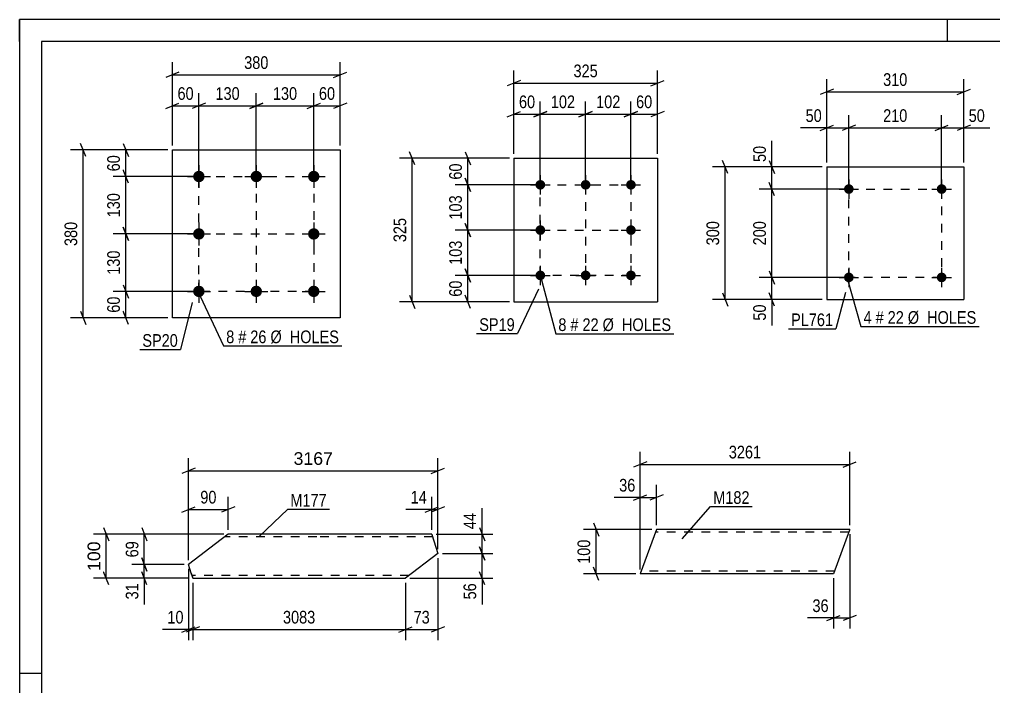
# Model space of a CAD drawing. Header units: millimetres. Extents: x 0 to 420, y 0 to 297.
# Drawn here: x 0 to 220.4, y 146 to 297 of the extents above; entities that cross this region are included whole.
import ezdxf

# ---------------------------------------------------------------- set-up
doc = ezdxf.new("R2010")
doc.units = ezdxf.units.MM
doc.linetypes.add('DXK_LINE_DOT2', pattern=[3.9198, 1.9599, -1.9599])
doc.styles.add('Arial', font='ARIAL.TTF', dxfattribs={"height": 0.2})
doc.styles.add('Arial Narrow', font='ARIALN.TTF', dxfattribs={"height": 0.2})

# ---------------------------------------------------------------- blocks, each defined once
blk = doc.blocks.new('Unknown-717263290-1115')
at = {"color": 5, "linetype": 'Continuous'}
for p, q in [((420, 297), (0, 297)), ((0, 297), (0, 0)), ((0, 292), (0, 297)), ((210, 292), (210, 297)), ((415, 292), (5, 292)), ((5, 292), (5, 5)), ((5, 149), (0, 149))]:
    blk.add_line(p, q, dxfattribs=at)
blk = doc.blocks.new('Part-717263290-9534 - 9533')
at = {"color": 2, "linetype": 'Continuous'}
for p, q in [((144.12, 181.54), (140.48, 171.54)), ((164.12, 181.54), (144.12, 181.54)), ((187.86, 181.54), (164.22, 181.54)), ((187.83, 181.45), (184.22, 171.54)), ((187.86, 181.54), (187.83, 181.45)), ((164.12, 171.54), (140.48, 171.54)), ((184.22, 171.54), (164.22, 171.54))]:
    blk.add_line(p, q, dxfattribs=at)
at = {"color": 7, "linetype": 'DXK_LINE_DOT2'}
for p, q in [((164.12, 180.94), (143.9, 180.94)), ((187.64, 180.94), (164.22, 180.94)), ((140.7, 172.14), (140.71, 172.18)), ((164.12, 172.14), (140.7, 172.14)), ((184.44, 172.14), (164.22, 172.14)), ((184.44, 172.14), (184.45, 172.18))]:
    blk.add_line(p, q, dxfattribs=at)
blk = doc.blocks.new('Part-717263290-9548 - 9547')
at = {"color": 2, "linetype": 'Continuous'}
for p, q in [((45.67, 179.32), (38.25, 173.66)), ((47.25, 180.52), (45.67, 179.32)), ((67.25, 180.52), (47.25, 180.52)), ((93.32, 180.52), (67.35, 180.52)), ((93.32, 180.52), (93.34, 180.43)), ((93.34, 180.43), (94.69, 176.11)), ((94.69, 176.11), (87.35, 170.52)), ((38.86, 171.72), (38.25, 173.66)), ((39.2, 170.61), (38.86, 171.72)), ((39.23, 170.52), (39.2, 170.61)), ((39.23, 170.52), (67.25, 170.52)), ((67.35, 170.52), (87.35, 170.52))]:
    blk.add_line(p, q, dxfattribs=at)
at = {"color": 7, "linetype": 'DXK_LINE_DOT2'}
for p, q in [((47.25, 180.52), (46.27, 179.78)), ((67.25, 179.92), (46.46, 179.92)), ((93.5, 179.92), (67.35, 179.92)), ((38.86, 171.72), (39.12, 170.87)), ((67.25, 171.12), (39.05, 171.12)), ((88.13, 171.12), (67.35, 171.12))]:
    blk.add_line(p, q, dxfattribs=at)
blk = doc.blocks.new('Part-717263290-9570 - 9569')
at = {"color": 2, "linetype": 'Continuous'}
for p, q in [((111.86, 265.58), (111.86, 233.08)), ((111.86, 265.58), (144.36, 265.58)), ((144.36, 265.58), (144.36, 233.08)), ((111.86, 233.08), (144.36, 233.08))]:
    blk.add_line(p, q, dxfattribs=at)
blk = doc.blocks.new('Bolt-717263290-9571 - 9569')
at = {"linetype": 'Continuous'}
for points in [[(117.86, 260.68, -1), (117.86, 258.48, -1)], [(128.11, 260.68, -1), (128.11, 258.48, -1)], [(138.36, 260.68, -1), (138.36, 258.48, -1)], [(117.86, 250.43, -1), (117.86, 248.23, -1)], [(138.36, 250.43, -1), (138.36, 248.23, -1)], [(117.86, 240.18, -1), (117.86, 237.98, -1)], [(128.11, 240.18, -1), (128.11, 237.98, -1)], [(138.36, 240.18, -1), (138.36, 237.98, -1)]]:
    blk.add_hatch(color=1, dxfattribs=at).paths.add_polyline_path(points)
at = {"color": 1, "linetype": 'Continuous'}
for p, q in [((117.86, 261.78), (117.86, 257.38)), ((128.11, 261.78), (128.11, 257.38)), ((138.36, 261.78), (138.36, 257.38)), ((115.66, 259.58), (120.06, 259.58)), ((125.91, 259.58), (130.31, 259.58)), ((136.16, 259.58), (140.56, 259.58)), ((117.86, 251.53), (117.86, 247.13)), ((138.36, 251.53), (138.36, 247.13)), ((115.66, 249.33), (120.06, 249.33)), ((136.16, 249.33), (140.56, 249.33)), ((117.86, 241.28), (117.86, 236.88)), ((128.11, 241.28), (128.11, 236.88)), ((138.36, 241.28), (138.36, 236.88)), ((115.66, 239.08), (120.06, 239.08)), ((125.91, 239.08), (130.31, 239.08)), ((136.16, 239.08), (140.56, 239.08))]:
    blk.add_line(p, q, dxfattribs=at)
blk = doc.blocks.new('Bolt-717263290-9634 - 9632')
at = {"linetype": 'Continuous'}
for points in [[(40.59, 262.76, -1), (40.59, 260.16, -1)], [(53.59, 262.76, -1), (53.59, 260.16, -1)], [(66.59, 262.76, -1), (66.59, 260.16, -1)], [(40.59, 249.76, -1), (40.59, 247.16, -1)], [(66.59, 249.76, -1), (66.59, 247.16, -1)], [(40.59, 236.76, -1), (40.59, 234.16, -1)], [(53.59, 236.76, -1), (53.59, 234.16, -1)], [(66.59, 236.76, -1), (66.59, 234.16, -1)]]:
    blk.add_hatch(color=1, dxfattribs=at).paths.add_polyline_path(points)
at = {"color": 1, "linetype": 'Continuous'}
for p, q in [((40.59, 264.06), (40.59, 258.86)), ((53.59, 264.06), (53.59, 258.86)), ((66.59, 264.06), (66.59, 258.86)), ((37.99, 261.46), (43.19, 261.46)), ((50.99, 261.46), (56.19, 261.46)), ((63.99, 261.46), (69.19, 261.46)), ((40.59, 251.06), (40.59, 245.86)), ((66.59, 251.06), (66.59, 245.86)), ((37.99, 248.46), (43.19, 248.46)), ((63.99, 248.46), (69.19, 248.46)), ((40.59, 238.06), (40.59, 232.86)), ((53.59, 238.06), (53.59, 232.86)), ((66.59, 238.06), (66.59, 232.86)), ((37.99, 235.46), (43.19, 235.46)), ((50.99, 235.46), (56.19, 235.46)), ((63.99, 235.46), (69.19, 235.46))]:
    blk.add_line(p, q, dxfattribs=at)
blk = doc.blocks.new('Part-717263290-9633 - 9632')
at = {"color": 2, "linetype": 'Continuous'}
for p, q in [((34.59, 229.46), (34.59, 267.46)), ((34.59, 267.46), (72.59, 267.46)), ((72.59, 267.46), (72.59, 229.46)), ((72.59, 229.46), (34.59, 229.46))]:
    blk.add_line(p, q, dxfattribs=at)
blk = doc.blocks.new('Bolt-717263290-9694 - 9692')
at = {"linetype": 'Continuous'}
for points in [[(188.77, 238.62, -1), (186.57, 238.62, -1)], [(209.77, 238.62, -1), (207.57, 238.62, -1)]]:
    blk.add_hatch(color=1, dxfattribs=at).paths.add_polyline_path(points)
at = {"color": 1, "linetype": 'Continuous'}
for p, q in [((187.67, 240.82), (187.67, 236.42)), ((208.67, 240.82), (208.67, 236.42)), ((185.47, 238.62), (189.87, 238.62)), ((206.47, 238.62), (210.87, 238.62))]:
    blk.add_line(p, q, dxfattribs=at)
blk = doc.blocks.new('Part-717263290-9693 - 9692')
at = {"color": 2, "linetype": 'Continuous'}
for p, q in [((182.67, 263.62), (182.67, 233.62)), ((182.67, 263.62), (213.67, 263.62)), ((213.67, 263.62), (213.67, 233.62)), ((182.67, 233.62), (213.67, 233.62))]:
    blk.add_line(p, q, dxfattribs=at)
blk = doc.blocks.new('Bolt-717263290-9695 - 9692')
at = {"linetype": 'Continuous'}
for points in [[(188.77, 258.62, -1), (186.57, 258.62, -1)], [(209.77, 258.62, -1), (207.57, 258.62, -1)]]:
    blk.add_hatch(color=1, dxfattribs=at).paths.add_polyline_path(points)
at = {"color": 1, "linetype": 'Continuous'}
for p, q in [((187.67, 260.82), (187.67, 256.42)), ((208.67, 260.82), (208.67, 256.42)), ((185.47, 258.62), (189.87, 258.62)), ((206.47, 258.62), (210.87, 258.62))]:
    blk.add_line(p, q, dxfattribs=at)
blk = doc.blocks.new('Rectangle-717263290-11230 - 9569')
at = {"color": 1, "linetype": 'DXK_LINE_DOT2'}
blk.add_lwpolyline([(117.86, 259.58), (138.36, 259.58), (138.36, 239.08), (117.86, 239.08), (117.86, 259.58)], close=True, dxfattribs=at)
blk = doc.blocks.new('Rectangle-717263290-11220 - 9632')
at = {"color": 1, "linetype": 'DXK_LINE_DOT2'}
blk.add_lwpolyline([(40.59, 261.46), (66.59, 261.46), (66.59, 235.46), (40.59, 235.46), (40.59, 261.46)], close=True, dxfattribs=at)
blk = doc.blocks.new('Rectangle-717263290-11257 - 9692')
at = {"color": 1, "linetype": 'DXK_LINE_DOT2'}
blk.add_lwpolyline([(187.67, 258.62), (208.67, 258.62), (208.67, 238.62), (187.67, 238.62), (187.67, 258.62)], close=True, dxfattribs=at)
blk = doc.blocks.new('Line-717263290-11289 - 9569')
at = {"color": 1, "linetype": 'DXK_LINE_DOT2'}
blk.add_line((128.11, 259.58), (128.11, 239.08), dxfattribs=at)
blk = doc.blocks.new('Line-717263290-11276 - 9632')
at = {"color": 1, "linetype": 'DXK_LINE_DOT2'}
blk.add_line((40.59, 248.46), (67.59, 248.46), dxfattribs=at)
blk = doc.blocks.new('Line-717263290-11296 - 9569')
at = {"color": 1, "linetype": 'DXK_LINE_DOT2'}
blk.add_line((117.86, 249.33), (138.36, 249.33), dxfattribs=at)
blk = doc.blocks.new('Line-717263290-11282 - 9632')
at = {"color": 1, "linetype": 'DXK_LINE_DOT2'}
blk.add_line((53.59, 261.46), (53.59, 235.46), dxfattribs=at)
blk = doc.blocks.new('StraightDimension-717263290-9756 - 9533')
at = {"color": 7, "linetype": 'Continuous'}
for p, q in [((187.86, 180.54), (187.86, 159.14)), ((184.22, 170.54), (184.22, 159.14)), ((182.72, 160.94), (185.72, 162.14)), ((184.22, 161.54), (187.86, 161.54)), ((189.36, 162.14), (186.36, 160.94))]:
    blk.add_line(p, q, dxfattribs=at)
at = {"color": 0}
blk.add_wipeout([(183.69, 162.29), (183.69, 166.49), (178.84, 166.49), (178.84, 162.29)], dxfattribs=at)
at = {"color": 7, "linetype": 'Continuous'}
blk.add_line((184.22, 161.54), (178.31, 161.54), dxfattribs=at)
blk.add_line((184.22, 161.54), (178.31, 161.54), dxfattribs=at)
at = {"color": 3, "style": 'Arial Narrow'}
blk.add_text('36', height=2.863, dxfattribs=at).set_placement((179.44, 162.89))
blk = doc.blocks.new('StraightDimension-717263290-9776 - 9533')
at = {"color": 7, "linetype": 'Continuous'}
for p, q in [((140.48, 172.54), (140.48, 199.16)), ((187.86, 182.54), (187.86, 199.16)), ((141.98, 196.91), (138.98, 195.71)), ((140.48, 196.31), (187.86, 196.31)), ((186.36, 195.71), (189.36, 196.91))]:
    blk.add_line(p, q, dxfattribs=at)
at = {"color": 0}
blk.add_wipeout([(168.42, 197.06), (168.42, 201.26), (159.91, 201.26), (159.91, 197.06)], dxfattribs=at)
at = {"color": 3, "style": 'Arial Narrow'}
blk.add_text('3261', height=2.863, dxfattribs=at).set_placement((160.51, 197.66))
blk = doc.blocks.new('StraightDimension-717263290-9760 - 9533')
at = {"color": 7, "linetype": 'Continuous'}
for p, q in [((140.48, 172.54), (140.48, 191.66)), ((144.12, 182.54), (144.12, 191.66)), ((138.98, 188.21), (141.98, 189.41)), ((140.48, 188.81), (144.12, 188.81)), ((145.62, 189.41), (142.62, 188.21))]:
    blk.add_line(p, q, dxfattribs=at)
at = {"color": 0}
blk.add_wipeout([(139.95, 189.56), (139.95, 193.76), (135.1, 193.76), (135.1, 189.56)], dxfattribs=at)
at = {"color": 7, "linetype": 'Continuous'}
blk.add_line((140.48, 188.81), (134.57, 188.81), dxfattribs=at)
blk.add_line((140.48, 188.81), (134.57, 188.81), dxfattribs=at)
at = {"color": 3, "style": 'Arial Narrow'}
blk.add_text('36', height=2.863, dxfattribs=at).set_placement((135.7, 190.16))
blk = doc.blocks.new('StraightDimension-717263290-9770 - 9533')
at = {"color": 7, "linetype": 'Continuous'}
for p, q in [((129.88, 183.04), (131.08, 180.04)), ((143.12, 181.54), (127.63, 181.54)), ((130.48, 171.54), (130.48, 181.54)), ((131.08, 170.04), (129.88, 173.04)), ((139.48, 171.54), (127.63, 171.54))]:
    blk.add_line(p, q, dxfattribs=at)
at = {"color": 0}
blk.add_wipeout([(129.73, 179.88), (125.53, 179.88), (125.53, 173.2), (129.73, 173.2)], dxfattribs=at)
at = {"color": 3, "style": 'Arial Narrow'}
blk.add_text('100', height=2.863, rotation=90.0002, dxfattribs=at).set_placement((129.13, 173.8))
blk = doc.blocks.new('StraightDimension-717263290-11457 - 9547')
at = {"color": 7, "linetype": 'Continuous'}
for p, q in [((38.25, 174.66), (38.25, 197.7)), ((94.69, 177.11), (94.69, 197.7)), ((39.75, 195.45), (36.75, 194.25)), ((38.25, 194.85), (94.69, 194.85)), ((93.19, 194.25), (96.19, 195.45))]:
    blk.add_line(p, q, dxfattribs=at)
at = {"color": 0}
blk.add_wipeout([(71.52, 195.6), (71.52, 199.8), (61.42, 199.8), (61.42, 195.6)], dxfattribs=at)
at = {"color": 3, "style": 'Arial'}
blk.add_text('3167', height=2.865, dxfattribs=at).set_placement((62.02, 196.2))
blk = doc.blocks.new('StraightDimension-717263290-9805 - 9547')
at = {"color": 7, "linetype": 'Continuous'}
for p, q in [((104.09, 177.61), (105.29, 174.61)), ((95.69, 176.11), (107.09, 176.11)), ((104.69, 170.52), (104.69, 176.11)), ((105.29, 169.02), (104.09, 172.02)), ((88.35, 170.52), (107.09, 170.52))]:
    blk.add_line(p, q, dxfattribs=at)
at = {"color": 0}
blk.add_wipeout([(103.94, 169.99), (99.74, 169.99), (99.74, 165.14), (103.94, 165.14)], dxfattribs=at)
at = {"color": 7, "linetype": 'Continuous'}
blk.add_line((104.69, 170.52), (104.69, 164.61), dxfattribs=at)
blk.add_line((104.69, 170.52), (104.69, 164.61), dxfattribs=at)
at = {"color": 3, "style": 'Arial Narrow'}
blk.add_text('56', height=2.863, rotation=90.0002, dxfattribs=at).set_placement((103.34, 165.74))
blk = doc.blocks.new('StraightDimension-717263290-9797 - 9547')
at = {"color": 7, "linetype": 'Continuous'}
for p, q in [((27.65, 175.16), (28.85, 172.16)), ((37.25, 173.66), (25.4, 173.66)), ((28.85, 169.02), (27.65, 172.02)), ((28.25, 170.52), (28.25, 173.66)), ((38.23, 170.52), (25.4, 170.52))]:
    blk.add_line(p, q, dxfattribs=at)
at = {"color": 0}
blk.add_wipeout([(27.5, 169.99), (23.3, 169.99), (23.3, 165.14), (27.5, 165.14)], dxfattribs=at)
at = {"color": 7, "linetype": 'Continuous'}
blk.add_line((28.25, 170.52), (28.25, 164.61), dxfattribs=at)
blk.add_line((28.25, 170.52), (28.25, 164.61), dxfattribs=at)
at = {"color": 3, "style": 'Arial Narrow'}
blk.add_text('31', height=2.863, rotation=90.0002, dxfattribs=at).set_placement((26.9, 165.74))
blk = doc.blocks.new('StraightDimension-717263290-9804 - 9547')
at = {"color": 7, "linetype": 'Continuous'}
for p, q in [((104.09, 182.02), (105.29, 179.02)), ((94.32, 180.52), (107.09, 180.52)), ((104.69, 176.11), (104.69, 180.52)), ((105.29, 174.61), (104.09, 177.61)), ((95.69, 176.11), (107.09, 176.11))]:
    blk.add_line(p, q, dxfattribs=at)
at = {"color": 0}
blk.add_wipeout([(103.94, 185.9), (99.74, 185.9), (99.74, 181.04), (103.94, 181.04)], dxfattribs=at)
at = {"color": 7, "linetype": 'Continuous'}
blk.add_line((104.69, 180.52), (104.69, 186.42), dxfattribs=at)
blk.add_line((104.69, 180.52), (104.69, 186.42), dxfattribs=at)
at = {"color": 3, "style": 'Arial Narrow'}
blk.add_text('44', height=2.863, rotation=90.0002, dxfattribs=at).set_placement((103.34, 181.64))
blk = doc.blocks.new('StraightDimension-717263290-9796 - 9547')
at = {"color": 7, "linetype": 'Continuous'}
for p, q in [((27.65, 182.02), (28.85, 179.02)), ((46.25, 180.52), (25.4, 180.52)), ((28.25, 173.66), (28.25, 180.52)), ((28.85, 172.16), (27.65, 175.16)), ((37.25, 173.66), (25.4, 173.66))]:
    blk.add_line(p, q, dxfattribs=at)
at = {"color": 0}
blk.add_wipeout([(27.5, 179.52), (23.3, 179.52), (23.3, 174.66), (27.5, 174.66)], dxfattribs=at)
at = {"color": 3, "style": 'Arial Narrow'}
blk.add_text('69', height=2.863, rotation=90.0002, dxfattribs=at).set_placement((26.9, 175.26))
blk = doc.blocks.new('StraightDimension-717263290-9788 - 9547')
at = {"color": 7, "linetype": 'Continuous'}
for p, q in [((93.32, 181.52), (93.32, 188.95)), ((94.69, 177.11), (94.69, 188.95)), ((91.82, 185.5), (94.82, 186.7)), ((96.19, 186.7), (93.19, 185.5)), ((93.32, 186.1), (94.69, 186.1))]:
    blk.add_line(p, q, dxfattribs=at)
at = {"color": 0}
blk.add_wipeout([(92.79, 186.85), (92.79, 191.05), (87.93, 191.05), (87.93, 186.85)], dxfattribs=at)
at = {"color": 7, "linetype": 'Continuous'}
blk.add_line((93.32, 186.1), (87.41, 186.1), dxfattribs=at)
blk.add_line((93.32, 186.1), (87.41, 186.1), dxfattribs=at)
at = {"color": 3, "style": 'Arial Narrow'}
blk.add_text('14', height=2.863, dxfattribs=at).set_placement((88.53, 187.45))
blk = doc.blocks.new('StraightDimension-717263290-9792 - 9547')
at = {"color": 7, "linetype": 'Continuous'}
for p, q in [((38.25, 174.66), (38.25, 188.95)), ((47.25, 181.52), (47.25, 188.95)), ((36.75, 185.5), (39.75, 186.7)), ((38.25, 186.1), (47.25, 186.1)), ((48.75, 186.7), (45.75, 185.5))]:
    blk.add_line(p, q, dxfattribs=at)
at = {"color": 0}
blk.add_wipeout([(45.18, 186.85), (45.18, 191.05), (40.32, 191.05), (40.32, 186.85)], dxfattribs=at)
at = {"color": 3, "style": 'Arial Narrow'}
blk.add_text('90', height=2.863, dxfattribs=at).set_placement((40.92, 187.45))
blk = doc.blocks.new('StraightDimension-717263290-11398 - 9547')
at = {"color": 7, "linetype": 'Continuous'}
for p, q in [((94.69, 175.11), (94.69, 156.54)), ((87.35, 169.52), (87.35, 156.54)), ((85.85, 158.34), (88.85, 159.54)), ((87.35, 158.94), (94.69, 158.94)), ((96.19, 159.54), (93.19, 158.34))]:
    blk.add_line(p, q, dxfattribs=at)
at = {"color": 0}
blk.add_wipeout([(93.45, 159.69), (93.45, 163.89), (88.59, 163.89), (88.59, 159.69)], dxfattribs=at)
at = {"color": 3, "style": 'Arial Narrow'}
blk.add_text('73', height=2.863, dxfattribs=at).set_placement((89.19, 160.29))
blk = doc.blocks.new('StraightDimension-717263290-11399 - 9547')
at = {"color": 7, "linetype": 'Continuous'}
for p, q in [((39.23, 169.52), (39.23, 156.54)), ((87.35, 169.52), (87.35, 156.54)), ((40.73, 159.54), (37.73, 158.34)), ((39.23, 158.94), (87.35, 158.94)), ((85.85, 158.34), (88.85, 159.54))]:
    blk.add_line(p, q, dxfattribs=at)
at = {"color": 0}
blk.add_wipeout([(67.55, 159.69), (67.55, 163.89), (59.03, 163.89), (59.03, 159.69)], dxfattribs=at)
at = {"color": 3, "style": 'Arial Narrow'}
blk.add_text('3083', height=2.863, dxfattribs=at).set_placement((59.63, 160.29))
blk = doc.blocks.new('StraightDimension-717263290-11400 - 9547')
at = {"color": 7, "linetype": 'Continuous'}
for p, q in [((38.25, 172.66), (38.25, 156.54)), ((39.23, 169.52), (39.23, 156.54)), ((36.75, 158.34), (39.75, 159.54)), ((40.73, 159.54), (37.73, 158.34)), ((38.25, 158.94), (39.23, 158.94))]:
    blk.add_line(p, q, dxfattribs=at)
at = {"color": 0}
blk.add_wipeout([(37.73, 159.69), (37.73, 163.89), (32.87, 163.89), (32.87, 159.69)], dxfattribs=at)
at = {"color": 7, "linetype": 'Continuous'}
blk.add_line((38.25, 158.94), (32.35, 158.94), dxfattribs=at)
blk.add_line((38.25, 158.94), (32.35, 158.94), dxfattribs=at)
at = {"color": 3, "style": 'Arial Narrow'}
blk.add_text('10', height=2.863, dxfattribs=at).set_placement((33.47, 160.29))
blk = doc.blocks.new('StraightDimension-717263290-11473 - 9547')
at = {"color": 7, "linetype": 'Continuous'}
for p, q in [((19.02, 182.02), (20.22, 179.02)), ((46.25, 180.52), (16.77, 180.52)), ((19.62, 170.52), (19.62, 180.52)), ((20.22, 169.02), (19.02, 172.02)), ((38.23, 170.52), (16.77, 170.52))]:
    blk.add_line(p, q, dxfattribs=at)
at = {"color": 0}
blk.add_wipeout([(18.87, 179.45), (14.67, 179.45), (14.67, 171.58), (18.87, 171.58)], dxfattribs=at)
at = {"color": 3, "style": 'Arial'}
blk.add_text('100', height=2.865, rotation=90.0002, dxfattribs=at).set_placement((18.27, 172.18))
blk = doc.blocks.new('StraightDimension-717263290-9820 - 9569')
at = {"color": 7, "linetype": 'Continuous'}
for p, q in [((100.85, 267.08), (102.05, 264.08)), ((110.86, 265.58), (98.6, 265.58)), ((101.45, 259.58), (101.45, 265.58)), ((102.05, 258.08), (100.85, 261.08)), ((116.86, 259.58), (98.6, 259.58))]:
    blk.add_line(p, q, dxfattribs=at)
at = {"color": 0}
blk.add_wipeout([(100.7, 265.01), (96.5, 265.01), (96.5, 260.15), (100.7, 260.15)], dxfattribs=at)
at = {"color": 3, "style": 'Arial Narrow'}
blk.add_text('60', height=2.863, rotation=90.0002, dxfattribs=at).set_placement((100.1, 260.75))
blk = doc.blocks.new('StraightDimension-717263290-9821 - 9569')
at = {"color": 7, "linetype": 'Continuous'}
for p, q in [((100.85, 261.08), (102.05, 258.08)), ((116.86, 259.58), (98.6, 259.58)), ((101.45, 249.33), (101.45, 259.58)), ((116.86, 249.33), (98.6, 249.33)), ((102.05, 247.83), (100.85, 250.83))]:
    blk.add_line(p, q, dxfattribs=at)
at = {"color": 0}
blk.add_wipeout([(100.7, 257.79), (96.5, 257.79), (96.5, 251.11), (100.7, 251.11)], dxfattribs=at)
at = {"color": 3, "style": 'Arial Narrow'}
blk.add_text('103', height=2.863, rotation=90.0002, dxfattribs=at).set_placement((100.1, 251.71))
blk = doc.blocks.new('StraightDimension-717263290-9822 - 9569')
at = {"color": 7, "linetype": 'Continuous'}
for p, q in [((116.86, 249.33), (98.6, 249.33)), ((100.85, 250.83), (102.05, 247.83)), ((101.45, 239.08), (101.45, 249.33)), ((102.05, 237.58), (100.85, 240.58)), ((116.86, 239.08), (98.6, 239.08))]:
    blk.add_line(p, q, dxfattribs=at)
at = {"color": 0}
blk.add_wipeout([(100.7, 247.54), (96.5, 247.54), (96.5, 240.86), (100.7, 240.86)], dxfattribs=at)
at = {"color": 3, "style": 'Arial Narrow'}
blk.add_text('103', height=2.863, rotation=90.0002, dxfattribs=at).set_placement((100.1, 241.46))
blk = doc.blocks.new('StraightDimension-717263290-9823 - 9569')
at = {"color": 7, "linetype": 'Continuous'}
for p, q in [((100.85, 240.58), (102.05, 237.58)), ((116.86, 239.08), (98.6, 239.08)), ((101.45, 233.08), (101.45, 239.08)), ((102.05, 231.58), (100.85, 234.58)), ((110.86, 233.08), (98.6, 233.08))]:
    blk.add_line(p, q, dxfattribs=at)
at = {"color": 0}
blk.add_wipeout([(100.7, 238.51), (96.5, 238.51), (96.5, 233.65), (100.7, 233.65)], dxfattribs=at)
at = {"color": 3, "style": 'Arial Narrow'}
blk.add_text('60', height=2.863, rotation=90.0002, dxfattribs=at).set_placement((100.1, 234.25))
blk = doc.blocks.new('StraightDimension-717263290-9836 - 9569')
at = {"color": 7, "linetype": 'Continuous'}
for p, q in [((89.46, 264.08), (88.26, 267.08)), ((110.86, 265.58), (86.01, 265.58)), ((88.86, 233.08), (88.86, 265.58)), ((88.26, 234.58), (89.46, 231.58)), ((110.86, 233.08), (86.01, 233.08))]:
    blk.add_line(p, q, dxfattribs=at)
at = {"color": 0}
blk.add_wipeout([(88.11, 252.67), (83.91, 252.67), (83.91, 245.99), (88.11, 245.99)], dxfattribs=at)
at = {"color": 3, "style": 'Arial Narrow'}
blk.add_text('325', height=2.863, rotation=90.0002, dxfattribs=at).set_placement((87.51, 246.59))
blk = doc.blocks.new('StraightDimension-717263290-9840 - 9569')
at = {"color": 7, "linetype": 'Continuous'}
for p, q in [((138.36, 260.58), (138.36, 278.43)), ((144.36, 266.58), (144.36, 278.43)), ((136.86, 274.98), (139.86, 276.18)), ((138.36, 275.58), (144.36, 275.58)), ((145.86, 276.18), (142.86, 274.98))]:
    blk.add_line(p, q, dxfattribs=at)
at = {"color": 0}
blk.add_wipeout([(143.79, 276.33), (143.79, 280.53), (138.93, 280.53), (138.93, 276.33)], dxfattribs=at)
at = {"color": 3, "style": 'Arial Narrow'}
blk.add_text('60', height=2.863, dxfattribs=at).set_placement((139.53, 276.93))
blk = doc.blocks.new('StraightDimension-717263290-9841 - 9569')
at = {"color": 7, "linetype": 'Continuous'}
for p, q in [((128.11, 260.58), (128.11, 278.43)), ((138.36, 260.58), (138.36, 278.43)), ((126.61, 274.98), (129.61, 276.18)), ((128.11, 275.58), (138.36, 275.58)), ((139.86, 276.18), (136.86, 274.98))]:
    blk.add_line(p, q, dxfattribs=at)
at = {"color": 0}
blk.add_wipeout([(136.58, 276.33), (136.58, 280.53), (129.89, 280.53), (129.89, 276.33)], dxfattribs=at)
at = {"color": 3, "style": 'Arial Narrow'}
blk.add_text('102', height=2.863, dxfattribs=at).set_placement((130.49, 276.93))
blk = doc.blocks.new('StraightDimension-717263290-9842 - 9569')
at = {"color": 7, "linetype": 'Continuous'}
for p, q in [((117.86, 260.58), (117.86, 278.43)), ((128.11, 260.58), (128.11, 278.43)), ((116.36, 274.98), (119.36, 276.18)), ((117.86, 275.58), (128.11, 275.58)), ((129.61, 276.18), (126.61, 274.98))]:
    blk.add_line(p, q, dxfattribs=at)
at = {"color": 0}
blk.add_wipeout([(126.33, 276.33), (126.33, 280.53), (119.64, 280.53), (119.64, 276.33)], dxfattribs=at)
at = {"color": 3, "style": 'Arial Narrow'}
blk.add_text('102', height=2.863, dxfattribs=at).set_placement((120.24, 276.93))
blk = doc.blocks.new('StraightDimension-717263290-9843 - 9569')
at = {"color": 7, "linetype": 'Continuous'}
for p, q in [((111.86, 266.58), (111.86, 278.43)), ((117.86, 260.58), (117.86, 278.43)), ((110.36, 274.98), (113.36, 276.18)), ((111.86, 275.58), (117.86, 275.58)), ((119.36, 276.18), (116.36, 274.98))]:
    blk.add_line(p, q, dxfattribs=at)
at = {"color": 0}
blk.add_wipeout([(117.29, 276.33), (117.29, 280.53), (112.43, 280.53), (112.43, 276.33)], dxfattribs=at)
at = {"color": 3, "style": 'Arial Narrow'}
blk.add_text('60', height=2.863, dxfattribs=at).set_placement((113.03, 276.93))
blk = doc.blocks.new('StraightDimension-717263290-9856 - 9569')
at = {"color": 7, "linetype": 'Continuous'}
for p, q in [((111.86, 266.58), (111.86, 285.43)), ((144.36, 266.58), (144.36, 285.43)), ((113.36, 283.18), (110.36, 281.98)), ((111.86, 282.58), (144.36, 282.58)), ((142.86, 281.98), (145.86, 283.18))]:
    blk.add_line(p, q, dxfattribs=at)
at = {"color": 0}
blk.add_wipeout([(131.45, 283.33), (131.45, 287.53), (124.77, 287.53), (124.77, 283.33)], dxfattribs=at)
at = {"color": 3, "style": 'Arial Narrow'}
blk.add_text('325', height=2.863, dxfattribs=at).set_placement((125.37, 283.93))
blk = doc.blocks.new('StraightDimension-717263290-9909 - 9632')
at = {"color": 7, "linetype": 'Continuous'}
for p, q in [((24.67, 259.96), (23.47, 262.96)), ((39.59, 261.46), (21.22, 261.46)), ((24.07, 248.46), (24.07, 261.46)), ((23.47, 249.96), (24.67, 246.96)), ((39.59, 248.46), (21.22, 248.46))]:
    blk.add_line(p, q, dxfattribs=at)
at = {"color": 0}
blk.add_wipeout([(23.32, 258.3), (19.12, 258.3), (19.12, 251.62), (23.32, 251.62)], dxfattribs=at)
at = {"color": 3, "style": 'Arial Narrow'}
blk.add_text('130', height=2.863, rotation=90.0002, dxfattribs=at).set_placement((22.72, 252.22))
blk = doc.blocks.new('StraightDimension-717263290-9908 - 9632')
at = {"color": 7, "linetype": 'Continuous'}
for p, q in [((23.47, 268.96), (24.67, 265.96)), ((33.59, 267.46), (21.22, 267.46)), ((24.07, 261.46), (24.07, 267.46)), ((24.67, 259.96), (23.47, 262.96)), ((39.59, 261.46), (21.22, 261.46))]:
    blk.add_line(p, q, dxfattribs=at)
at = {"color": 0}
blk.add_wipeout([(23.32, 266.89), (19.12, 266.89), (19.12, 262.03), (23.32, 262.03)], dxfattribs=at)
at = {"color": 3, "style": 'Arial Narrow'}
blk.add_text('60', height=2.863, rotation=90.0002, dxfattribs=at).set_placement((22.72, 262.63))
blk = doc.blocks.new('StraightDimension-717263290-9910 - 9632')
at = {"color": 7, "linetype": 'Continuous'}
for p, q in [((24.67, 246.96), (23.47, 249.96)), ((39.59, 248.46), (21.22, 248.46)), ((24.07, 235.46), (24.07, 248.46)), ((23.47, 236.96), (24.67, 233.96)), ((39.59, 235.46), (21.22, 235.46))]:
    blk.add_line(p, q, dxfattribs=at)
at = {"color": 0}
blk.add_wipeout([(23.32, 245.3), (19.12, 245.3), (19.12, 238.62), (23.32, 238.62)], dxfattribs=at)
at = {"color": 3, "style": 'Arial Narrow'}
blk.add_text('130', height=2.863, rotation=90.0002, dxfattribs=at).set_placement((22.72, 239.22))
blk = doc.blocks.new('StraightDimension-717263290-9911 - 9632')
at = {"color": 7, "linetype": 'Continuous'}
for p, q in [((23.47, 236.96), (24.67, 233.96)), ((39.59, 235.46), (21.22, 235.46)), ((24.07, 229.46), (24.07, 235.46)), ((33.59, 229.46), (21.22, 229.46)), ((24.67, 227.96), (23.47, 230.96))]:
    blk.add_line(p, q, dxfattribs=at)
at = {"color": 0}
blk.add_wipeout([(23.32, 234.89), (19.12, 234.89), (19.12, 230.03), (23.32, 230.03)], dxfattribs=at)
at = {"color": 3, "style": 'Arial Narrow'}
blk.add_text('60', height=2.863, rotation=90.0002, dxfattribs=at).set_placement((22.72, 230.63))
blk = doc.blocks.new('StraightDimension-717263290-9924 - 9632')
at = {"color": 7, "linetype": 'Continuous'}
for p, q in [((15.01, 265.96), (13.81, 268.96)), ((33.59, 267.46), (11.56, 267.46)), ((14.41, 229.46), (14.41, 267.46)), ((33.59, 229.46), (11.56, 229.46)), ((13.81, 230.96), (15.01, 227.96))]:
    blk.add_line(p, q, dxfattribs=at)
at = {"color": 0}
blk.add_wipeout([(13.66, 251.8), (9.46, 251.8), (9.46, 245.12), (13.66, 245.12)], dxfattribs=at)
at = {"color": 3, "style": 'Arial Narrow'}
blk.add_text('380', height=2.863, rotation=90.0002, dxfattribs=at).set_placement((13.06, 245.72))
blk = doc.blocks.new('StraightDimension-717263290-9928 - 9632')
at = {"color": 7, "linetype": 'Continuous'}
for p, q in [((66.59, 262.46), (66.59, 280.31)), ((72.59, 268.46), (72.59, 280.31)), ((65.09, 276.86), (68.09, 278.06)), ((74.09, 278.06), (71.09, 276.86)), ((66.59, 277.46), (72.59, 277.46))]:
    blk.add_line(p, q, dxfattribs=at)
at = {"color": 0}
blk.add_wipeout([(72.02, 278.21), (72.02, 282.41), (67.16, 282.41), (67.16, 278.21)], dxfattribs=at)
at = {"color": 3, "style": 'Arial Narrow'}
blk.add_text('60', height=2.863, dxfattribs=at).set_placement((67.76, 278.81))
blk = doc.blocks.new('StraightDimension-717263290-9929 - 9632')
at = {"color": 7, "linetype": 'Continuous'}
for p, q in [((53.59, 262.46), (53.59, 280.31)), ((66.59, 262.46), (66.59, 280.31)), ((55.09, 278.06), (52.09, 276.86)), ((65.09, 276.86), (68.09, 278.06)), ((53.59, 277.46), (66.59, 277.46))]:
    blk.add_line(p, q, dxfattribs=at)
at = {"color": 0}
blk.add_wipeout([(63.43, 278.21), (63.43, 282.41), (56.75, 282.41), (56.75, 278.21)], dxfattribs=at)
at = {"color": 3, "style": 'Arial Narrow'}
blk.add_text('130', height=2.863, dxfattribs=at).set_placement((57.35, 278.81))
blk = doc.blocks.new('StraightDimension-717263290-9930 - 9632')
at = {"color": 7, "linetype": 'Continuous'}
for p, q in [((40.59, 262.46), (40.59, 280.31)), ((53.59, 262.46), (53.59, 280.31)), ((42.09, 278.06), (39.09, 276.86)), ((52.09, 276.86), (55.09, 278.06)), ((40.59, 277.46), (53.59, 277.46))]:
    blk.add_line(p, q, dxfattribs=at)
at = {"color": 0}
blk.add_wipeout([(50.43, 278.21), (50.43, 282.41), (43.75, 282.41), (43.75, 278.21)], dxfattribs=at)
at = {"color": 3, "style": 'Arial Narrow'}
blk.add_text('130', height=2.863, dxfattribs=at).set_placement((44.35, 278.81))
blk = doc.blocks.new('StraightDimension-717263290-9931 - 9632')
at = {"color": 7, "linetype": 'Continuous'}
for p, q in [((34.59, 268.46), (34.59, 280.31)), ((40.59, 262.46), (40.59, 280.31)), ((33.09, 276.86), (36.09, 278.06)), ((42.09, 278.06), (39.09, 276.86)), ((34.59, 277.46), (40.59, 277.46))]:
    blk.add_line(p, q, dxfattribs=at)
at = {"color": 0}
blk.add_wipeout([(40.02, 278.21), (40.02, 282.41), (35.16, 282.41), (35.16, 278.21)], dxfattribs=at)
at = {"color": 3, "style": 'Arial Narrow'}
blk.add_text('60', height=2.863, dxfattribs=at).set_placement((35.76, 278.81))
blk = doc.blocks.new('StraightDimension-717263290-9944 - 9632')
at = {"color": 7, "linetype": 'Continuous'}
for p, q in [((34.59, 268.46), (34.59, 287.31)), ((72.59, 268.46), (72.59, 287.31)), ((36.09, 285.06), (33.09, 283.86)), ((34.59, 284.46), (72.59, 284.46)), ((71.09, 283.86), (74.09, 285.06))]:
    blk.add_line(p, q, dxfattribs=at)
at = {"color": 0}
blk.add_wipeout([(56.93, 285.21), (56.93, 289.41), (50.25, 289.41), (50.25, 285.21)], dxfattribs=at)
at = {"color": 3, "style": 'Arial Narrow'}
blk.add_text('380', height=2.863, dxfattribs=at).set_placement((50.85, 285.81))
blk = doc.blocks.new('StraightDimension-717263290-9952 - 9692')
at = {"color": 7, "linetype": 'Continuous'}
for p, q in [((169.65, 265.12), (170.85, 262.12)), ((181.67, 263.62), (167.4, 263.62)), ((170.25, 258.62), (170.25, 263.62)), ((170.85, 257.12), (169.65, 260.12)), ((186.67, 258.62), (167.4, 258.62))]:
    blk.add_line(p, q, dxfattribs=at)
at = {"color": 0}
blk.add_wipeout([(169.5, 269), (165.3, 269), (165.3, 264.14), (169.5, 264.14)], dxfattribs=at)
at = {"color": 7, "linetype": 'Continuous'}
blk.add_line((170.25, 263.62), (170.25, 269.53), dxfattribs=at)
blk.add_line((170.25, 263.62), (170.25, 269.53), dxfattribs=at)
at = {"color": 3, "style": 'Arial Narrow'}
blk.add_text('50', height=2.863, rotation=90.0002, dxfattribs=at).set_placement((168.9, 264.74))
blk = doc.blocks.new('StraightDimension-717263290-9953 - 9692')
at = {"color": 7, "linetype": 'Continuous'}
for p, q in [((170.85, 257.12), (169.65, 260.12)), ((186.67, 258.62), (167.4, 258.62)), ((170.25, 238.62), (170.25, 258.62)), ((186.67, 238.62), (167.4, 238.62)), ((169.65, 240.12), (170.85, 237.12))]:
    blk.add_line(p, q, dxfattribs=at)
at = {"color": 0}
blk.add_wipeout([(169.5, 251.96), (165.3, 251.96), (165.3, 245.28), (169.5, 245.28)], dxfattribs=at)
at = {"color": 3, "style": 'Arial Narrow'}
blk.add_text('200', height=2.863, rotation=90.0002, dxfattribs=at).set_placement((168.9, 245.88))
blk = doc.blocks.new('StraightDimension-717263290-9954 - 9692')
at = {"color": 7, "linetype": 'Continuous'}
for p, q in [((186.67, 238.62), (167.4, 238.62)), ((169.65, 240.12), (170.85, 237.12)), ((170.25, 233.62), (170.25, 238.62)), ((170.85, 232.12), (169.65, 235.12)), ((181.67, 233.62), (167.4, 233.62))]:
    blk.add_line(p, q, dxfattribs=at)
at = {"color": 0}
blk.add_wipeout([(169.5, 233.09), (165.3, 233.09), (165.3, 228.24), (169.5, 228.24)], dxfattribs=at)
at = {"color": 7, "linetype": 'Continuous'}
blk.add_line((170.25, 233.62), (170.25, 227.71), dxfattribs=at)
blk.add_line((170.25, 233.62), (170.25, 227.71), dxfattribs=at)
at = {"color": 3, "style": 'Arial Narrow'}
blk.add_text('50', height=2.863, rotation=90.0002, dxfattribs=at).set_placement((168.9, 228.84))
blk = doc.blocks.new('StraightDimension-717263290-9964 - 9692')
at = {"color": 7, "linetype": 'Continuous'}
for p, q in [((160.27, 262.12), (159.07, 265.12)), ((181.67, 263.62), (156.82, 263.62)), ((159.67, 233.62), (159.67, 263.62)), ((159.07, 235.12), (160.27, 232.12)), ((181.67, 233.62), (156.82, 233.62))]:
    blk.add_line(p, q, dxfattribs=at)
at = {"color": 0}
blk.add_wipeout([(158.92, 251.96), (154.72, 251.96), (154.72, 245.28), (158.92, 245.28)], dxfattribs=at)
at = {"color": 3, "style": 'Arial Narrow'}
blk.add_text('300', height=2.863, rotation=90.0002, dxfattribs=at).set_placement((158.32, 245.88))
blk = doc.blocks.new('StraightDimension-717263290-9984 - 9692')
at = {"color": 7, "linetype": 'Continuous'}
for p, q in [((182.67, 264.62), (182.67, 283.47)), ((213.67, 264.62), (213.67, 283.47)), ((184.17, 281.22), (181.17, 280.02)), ((182.67, 280.62), (213.67, 280.62)), ((212.17, 280.02), (215.17, 281.22))]:
    blk.add_line(p, q, dxfattribs=at)
at = {"color": 0}
blk.add_wipeout([(201.51, 281.37), (201.51, 285.57), (194.83, 285.57), (194.83, 281.37)], dxfattribs=at)
at = {"color": 3, "style": 'Arial Narrow'}
blk.add_text('310', height=2.863, dxfattribs=at).set_placement((195.43, 281.97))
blk = doc.blocks.new('StraightDimension-717263290-11178 - 9692')
at = {"color": 7, "linetype": 'Continuous'}
for p, q in [((208.67, 259.62), (208.67, 275.31)), ((213.67, 264.62), (213.67, 275.31)), ((207.17, 271.86), (210.17, 273.06)), ((208.67, 272.46), (213.67, 272.46)), ((215.17, 273.06), (212.17, 271.86))]:
    blk.add_line(p, q, dxfattribs=at)
at = {"color": 0}
blk.add_wipeout([(219.05, 273.21), (219.05, 277.41), (214.19, 277.41), (214.19, 273.21)], dxfattribs=at)
at = {"color": 7, "linetype": 'Continuous'}
blk.add_line((213.67, 272.46), (219.58, 272.46), dxfattribs=at)
blk.add_line((213.67, 272.46), (219.58, 272.46), dxfattribs=at)
at = {"color": 3, "style": 'Arial Narrow'}
blk.add_text('50', height=2.863, dxfattribs=at).set_placement((214.79, 273.81))
blk = doc.blocks.new('StraightDimension-717263290-11179 - 9692')
at = {"color": 7, "linetype": 'Continuous'}
for p, q in [((187.67, 259.62), (187.67, 275.31)), ((208.67, 259.62), (208.67, 275.31)), ((189.17, 273.06), (186.17, 271.86)), ((187.67, 272.46), (208.67, 272.46)), ((207.17, 271.86), (210.17, 273.06))]:
    blk.add_line(p, q, dxfattribs=at)
at = {"color": 0}
blk.add_wipeout([(201.51, 273.21), (201.51, 277.41), (194.83, 277.41), (194.83, 273.21)], dxfattribs=at)
at = {"color": 3, "style": 'Arial Narrow'}
blk.add_text('210', height=2.863, dxfattribs=at).set_placement((195.43, 273.81))
blk = doc.blocks.new('StraightDimension-717263290-11180 - 9692')
at = {"color": 7, "linetype": 'Continuous'}
for p, q in [((182.67, 264.62), (182.67, 275.31)), ((187.67, 259.62), (187.67, 275.31)), ((181.17, 271.86), (184.17, 273.06)), ((182.67, 272.46), (187.67, 272.46)), ((189.17, 273.06), (186.17, 271.86))]:
    blk.add_line(p, q, dxfattribs=at)
at = {"color": 0}
blk.add_wipeout([(182.14, 273.21), (182.14, 277.41), (177.29, 277.41), (177.29, 273.21)], dxfattribs=at)
at = {"color": 7, "linetype": 'Continuous'}
blk.add_line((182.67, 272.46), (176.76, 272.46), dxfattribs=at)
blk.add_line((182.67, 272.46), (176.76, 272.46), dxfattribs=at)
at = {"color": 3, "style": 'Arial Narrow'}
blk.add_text('50', height=2.863, dxfattribs=at).set_placement((177.89, 273.81))
blk = doc.blocks.new('Mark-717263290-10005 - 9533')
at = {"color": 0}
blk.add_wipeout([(165.22, 187.37), (165.22, 190.37), (156.99, 190.37), (156.99, 187.37)], dxfattribs=at)
blk.add_wipeout([(165.22, 187.37), (165.22, 190.37), (156.99, 190.37), (156.99, 187.37)], dxfattribs=at)
at = {"color": 30, "linetype": 'Continuous'}
for p, q in [((149.94, 179.49), (156.39, 186.77)), ((156.39, 186.77), (165.82, 186.77))]:
    blk.add_line(p, q, dxfattribs=at)
at = {"color": 3, "style": 'Arial Narrow'}
blk.add_text('M182', height=2.863, dxfattribs=at).set_placement((156.99, 187.37))
blk = doc.blocks.new('Mark-717263290-10008 - 9547')
at = {"color": 0}
blk.add_wipeout([(69.52, 186.75), (69.52, 189.75), (61.3, 189.75), (61.3, 186.75)], dxfattribs=at)
blk.add_wipeout([(69.52, 186.75), (69.52, 189.75), (61.3, 189.75), (61.3, 186.75)], dxfattribs=at)
at = {"color": 30, "linetype": 'Continuous'}
for p, q in [((54.21, 180.01), (60.7, 186.15)), ((60.7, 186.15), (70.12, 186.15))]:
    blk.add_line(p, q, dxfattribs=at)
at = {"color": 3, "style": 'Arial Narrow'}
blk.add_text('M177', height=2.863, dxfattribs=at).set_placement((61.3, 186.75))
blk = doc.blocks.new('Mark-717263290-10014 - 9569')
at = {"color": 0}
blk.add_wipeout([(112.08, 226.51), (112.08, 229.51), (104.04, 229.51), (104.04, 226.51)], dxfattribs=at)
blk.add_wipeout([(112.08, 226.51), (112.08, 229.51), (104.04, 229.51), (104.04, 226.51)], dxfattribs=at)
at = {"color": 30, "linetype": 'Continuous'}
for p in [(117.41, 235.93), (103.44, 225.91)]:
    blk.add_line(p, (112.68, 225.91), dxfattribs=at)
at = {"color": 3, "style": 'Arial Narrow'}
blk.add_text('SP19', height=2.863, dxfattribs=at).set_placement((104.04, 226.51))
blk = doc.blocks.new('Mark-717263290-10017 - 9569')
at = {"color": 0}
blk.add_wipeout([(123.77, 226.49), (123.77, 229.49), (121.94, 229.49), (121.94, 226.49)], dxfattribs=at)
blk.add_wipeout([(123.77, 226.49), (123.77, 229.49), (121.94, 229.49), (121.94, 226.49)], dxfattribs=at)
at = {"color": 7, "linetype": 'Continuous'}
blk.add_line((117.8, 239.18), (121.34, 225.89), dxfattribs=at)
at = {"color": 0}
blk.add_wipeout([(126.5, 226.49), (126.5, 229.49), (124.67, 229.49), (124.67, 226.49)], dxfattribs=at)
blk.add_wipeout([(126.5, 226.49), (126.5, 229.49), (124.67, 229.49), (124.67, 226.49)], dxfattribs=at)
at = {"color": 3, "style": 'Arial Narrow'}
blk.add_text('8', height=2.86, dxfattribs=at).set_placement((121.94, 226.49))
at = {"color": 0}
blk.add_wipeout([(131.05, 226.49), (131.05, 229.49), (127.4, 229.49), (127.4, 226.49)], dxfattribs=at)
blk.add_wipeout([(131.05, 226.49), (131.05, 229.49), (127.4, 229.49), (127.4, 226.49)], dxfattribs=at)
at = {"color": 3, "style": 'Arial Narrow'}
blk.add_text('#', height=2.86, dxfattribs=at).set_placement((124.67, 226.49))
at = {"color": 0}
blk.add_wipeout([(147.48, 226.49), (147.48, 229.49), (131.95, 229.49), (131.95, 226.49)], dxfattribs=at)
blk.add_wipeout([(147.48, 226.49), (147.48, 229.49), (131.95, 229.49), (131.95, 226.49)], dxfattribs=at)
at = {"color": 7, "linetype": 'Continuous'}
blk.add_line((121.34, 225.89), (148.08, 225.89), dxfattribs=at)
at = {"color": 3, "style": 'Arial Narrow'}
for s, p in [('22', (127.4, 226.49)), ('Ø  HOLES', (131.95, 226.49))]:
    blk.add_text(s, height=2.863, dxfattribs=at).set_placement(p)
blk = doc.blocks.new('Mark-717263290-10030 - 9632')
at = {"color": 0}
blk.add_wipeout([(35.84, 222.92), (35.84, 225.92), (27.8, 225.92), (27.8, 222.92)], dxfattribs=at)
blk.add_wipeout([(35.84, 222.92), (35.84, 225.92), (27.8, 225.92), (27.8, 222.92)], dxfattribs=at)
at = {"color": 30, "linetype": 'Continuous'}
for p in [(39.04, 232.94), (27.2, 222.32)]:
    blk.add_line(p, (36.44, 222.32), dxfattribs=at)
at = {"color": 3, "style": 'Arial Narrow'}
blk.add_text('SP20', height=2.863, dxfattribs=at).set_placement((27.8, 222.92))
blk = doc.blocks.new('Mark-717263290-10033 - 9632')
at = {"color": 0}
blk.add_wipeout([(48.61, 223.74), (48.61, 226.74), (46.78, 226.74), (46.78, 223.74)], dxfattribs=at)
blk.add_wipeout([(48.61, 223.74), (48.61, 226.74), (46.78, 226.74), (46.78, 223.74)], dxfattribs=at)
at = {"color": 7, "linetype": 'Continuous'}
blk.add_line((40.28, 235.63), (46.18, 223.14), dxfattribs=at)
at = {"color": 0}
blk.add_wipeout([(51.33, 223.74), (51.33, 226.74), (49.51, 226.74), (49.51, 223.74)], dxfattribs=at)
blk.add_wipeout([(51.33, 223.74), (51.33, 226.74), (49.51, 226.74), (49.51, 223.74)], dxfattribs=at)
at = {"color": 3, "style": 'Arial Narrow'}
blk.add_text('8', height=2.86, dxfattribs=at).set_placement((46.78, 223.74))
at = {"color": 0}
blk.add_wipeout([(55.89, 223.74), (55.89, 226.74), (52.23, 226.74), (52.23, 223.74)], dxfattribs=at)
blk.add_wipeout([(55.89, 223.74), (55.89, 226.74), (52.23, 226.74), (52.23, 223.74)], dxfattribs=at)
at = {"color": 3, "style": 'Arial Narrow'}
blk.add_text('#', height=2.86, dxfattribs=at).set_placement((49.51, 223.74))
at = {"color": 0}
blk.add_wipeout([(72.32, 223.74), (72.32, 226.74), (56.79, 226.74), (56.79, 223.74)], dxfattribs=at)
blk.add_wipeout([(72.32, 223.74), (72.32, 226.74), (56.79, 226.74), (56.79, 223.74)], dxfattribs=at)
at = {"color": 7, "linetype": 'Continuous'}
blk.add_line((46.18, 223.14), (72.92, 223.14), dxfattribs=at)
at = {"color": 3, "style": 'Arial Narrow'}
for s, p in [('26', (52.23, 223.74)), ('Ø  HOLES', (56.79, 223.74))]:
    blk.add_text(s, height=2.863, dxfattribs=at).set_placement(p)
blk = doc.blocks.new('MarkSet-717263290-11096 - 9692')
at = {"color": 0}
blk.add_wipeout([(192.83, 228.13), (192.83, 231.13), (191, 231.13), (191, 228.13)], dxfattribs=at)
blk.add_wipeout([(192.83, 228.13), (192.83, 231.13), (191, 231.13), (191, 228.13)], dxfattribs=at)
at = {"color": 7, "linetype": 'Continuous'}
blk.add_line((187.32, 238.45), (190.4, 227.53), dxfattribs=at)
at = {"color": 0}
blk.add_wipeout([(195.56, 228.13), (195.56, 231.13), (193.73, 231.13), (193.73, 228.13)], dxfattribs=at)
blk.add_wipeout([(195.56, 228.13), (195.56, 231.13), (193.73, 231.13), (193.73, 228.13)], dxfattribs=at)
at = {"color": 3, "style": 'Arial Narrow'}
blk.add_text('4', height=2.86, dxfattribs=at).set_placement((191, 228.13))
at = {"color": 0}
blk.add_wipeout([(200.11, 228.13), (200.11, 231.13), (196.46, 231.13), (196.46, 228.13)], dxfattribs=at)
blk.add_wipeout([(200.11, 228.13), (200.11, 231.13), (196.46, 231.13), (196.46, 228.13)], dxfattribs=at)
at = {"color": 3, "style": 'Arial Narrow'}
blk.add_text('#', height=2.86, dxfattribs=at).set_placement((193.73, 228.13))
at = {"color": 0}
blk.add_wipeout([(216.54, 228.13), (216.54, 231.13), (201.01, 231.13), (201.01, 228.13)], dxfattribs=at)
blk.add_wipeout([(216.54, 228.13), (216.54, 231.13), (201.01, 231.13), (201.01, 228.13)], dxfattribs=at)
at = {"color": 7, "linetype": 'Continuous'}
blk.add_line((190.4, 227.53), (217.14, 227.53), dxfattribs=at)
at = {"color": 3, "style": 'Arial Narrow'}
for s, p in [('22', (196.46, 228.13)), ('Ø  HOLES', (201.01, 228.13))]:
    blk.add_text(s, height=2.863, dxfattribs=at).set_placement(p)
blk = doc.blocks.new('Mark-717263290-10037 - 9692')
at = {"color": 0}
blk.add_wipeout([(184.11, 227.6), (184.11, 230.6), (174.6, 230.6), (174.6, 227.6)], dxfattribs=at)
blk.add_wipeout([(184.11, 227.6), (184.11, 230.6), (174.6, 230.6), (174.6, 227.6)], dxfattribs=at)
at = {"color": 30, "linetype": 'Continuous'}
for p in [(186.93, 235.24), (174, 227)]:
    blk.add_line(p, (184.71, 227), dxfattribs=at)
at = {"color": 3, "style": 'Arial Narrow'}
blk.add_text('PL761', height=2.863, dxfattribs=at).set_placement((174.6, 227.6))

msp = doc.modelspace()

# ---------------------------------------------------------------- block references
for name in ['Unknown-717263290-1115', 'Part-717263290-9633 - 9632', 'Part-717263290-9570 - 9569', 'Bolt-717263290-9634 - 9632', 'Part-717263290-9693 - 9692', 'Rectangle-717263290-11220 - 9632', 'Line-717263290-11282 - 9632', 'Bolt-717263290-9571 - 9569', 'Bolt-717263290-9695 - 9692', 'Rectangle-717263290-11230 - 9569', 'Line-717263290-11289 - 9569', 'Rectangle-717263290-11257 - 9692', 'Line-717263290-11296 - 9569', 'Line-717263290-11276 - 9632', 'Bolt-717263290-9694 - 9692', 'Part-717263290-9534 - 9533', 'Part-717263290-9548 - 9547']:
    msp.add_blockref(name, (0, 0))

# ---------------------------------------------------------------- next in the draw order: block references
for name in ['StraightDimension-717263290-9928 - 9632', 'StraightDimension-717263290-9840 - 9569', 'StraightDimension-717263290-9952 - 9692', 'StraightDimension-717263290-9820 - 9569', 'StraightDimension-717263290-9909 - 9632', 'StraightDimension-717263290-11457 - 9547', 'StraightDimension-717263290-9756 - 9533']:
    msp.add_blockref(name, (0, 0))

# ---------------------------------------------------------------- next in the draw order: block references
for name in ['StraightDimension-717263290-9929 - 9632', 'StraightDimension-717263290-9841 - 9569', 'StraightDimension-717263290-9908 - 9632', 'StraightDimension-717263290-9821 - 9569', 'StraightDimension-717263290-9953 - 9692', 'StraightDimension-717263290-9910 - 9632', 'StraightDimension-717263290-9776 - 9533', 'Mark-717263290-10008 - 9547', 'StraightDimension-717263290-9805 - 9547', 'StraightDimension-717263290-9797 - 9547']:
    msp.add_blockref(name, (0, 0))

# ---------------------------------------------------------------- next in the draw order: block references
for name in ['StraightDimension-717263290-9930 - 9632', 'StraightDimension-717263290-9842 - 9569', 'StraightDimension-717263290-9822 - 9569', 'StraightDimension-717263290-9954 - 9692', 'StraightDimension-717263290-9911 - 9632', 'StraightDimension-717263290-9760 - 9533', 'Mark-717263290-10005 - 9533', 'StraightDimension-717263290-9804 - 9547', 'StraightDimension-717263290-9796 - 9547']:
    msp.add_blockref(name, (0, 0))

# ---------------------------------------------------------------- next in the draw order: block references
for name in ['StraightDimension-717263290-9924 - 9632', 'StraightDimension-717263290-9964 - 9692', 'StraightDimension-717263290-9823 - 9569', 'MarkSet-717263290-11096 - 9692', 'Mark-717263290-10033 - 9632', 'StraightDimension-717263290-9792 - 9547', 'StraightDimension-717263290-9788 - 9547', 'StraightDimension-717263290-9770 - 9533', 'StraightDimension-717263290-11398 - 9547']:
    msp.add_blockref(name, (0, 0))

# ---------------------------------------------------------------- next in the draw order: block references
for name in ['StraightDimension-717263290-9984 - 9692', 'StraightDimension-717263290-9931 - 9632', 'StraightDimension-717263290-9836 - 9569', 'Mark-717263290-10037 - 9692', 'Mark-717263290-10030 - 9632', 'StraightDimension-717263290-11399 - 9547']:
    msp.add_blockref(name, (0, 0))

# ---------------------------------------------------------------- next in the draw order: block references
for name in ['StraightDimension-717263290-9944 - 9632', 'StraightDimension-717263290-9843 - 9569', 'StraightDimension-717263290-11178 - 9692', 'Mark-717263290-10014 - 9569', 'StraightDimension-717263290-11400 - 9547']:
    msp.add_blockref(name, (0, 0))

# ---------------------------------------------------------------- next in the draw order: block references
for name in ['StraightDimension-717263290-9856 - 9569', 'StraightDimension-717263290-11179 - 9692', 'Mark-717263290-10017 - 9569', 'StraightDimension-717263290-11473 - 9547']:
    msp.add_blockref(name, (0, 0))

# ---------------------------------------------------------------- next in the draw order: block references
msp.add_blockref('StraightDimension-717263290-11180 - 9692', (0, 0))

doc.saveas('drawing.dxf')
